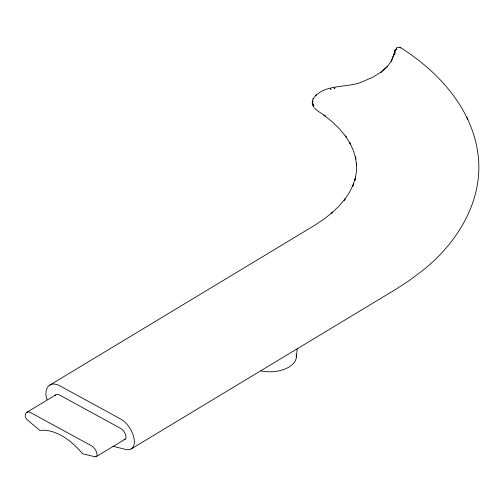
<?xml version="1.0" encoding="UTF-8"?>
<svg xmlns="http://www.w3.org/2000/svg" width="504" height="504" viewBox="0 0 504 504"><rect width="100%" height="100%" fill="white"/><g stroke="black" fill="none" stroke-linecap="round" stroke-linejoin="round"><path stroke-width="0.76" d="M296.346 357.141L297.228 348.655M393.725 55.604L393.926 54.64M393.989 54.59L394.122 53.915L391.211 61.475L394.292 53.575L393.926 54.753M394.632 52.473L394.941 50.369L396.692 48.586L394.903 50.532L394.632 52.473L394.941 50.369L396.692 48.586M313.267 104.983L313.198 106.187L313.961 106.987L313.047 105.916L312.99 105.128L313.834 106.741M312.411 100.768L313.173 98.721M313.104 104.7L313.318 104.259M312.952 99.099C323.77 82.744 348.176 88.836 363.56 81.22L372.865 77.181L380.993 72.173L380.69 72.425L387.45 66.465L380.69 72.425M391.394 61.009L391.677 60.6L387.11 66.767M312.864 101.184L312.228 103.087L313.23 104.618L312.228 103.087L312.877 101.398L312.215 102.873L313.211 104.435L312.82 104.095M315.435 95.659L316.739 94.494M396.364 47.981L397.952 47.244L399.71 47.294M49.455 385.295L313.671 225.918L323.738 219.284L332.741 212.171L331.134 213.633L338.927 206.174L345.536 198.349L344.182 200.321L349.518 192.27L353.594 183.979L352.63 186.322L355.402 177.912L354.961 180.325L356.41 171.814L356.53 163.264L356.586 165.413L355.389 156.889L355.887 158.968L353.373 150.52L349.568 142.229L350.456 144.087L345.36 135.979L346.601 137.542L340.219 129.667L332.646 122.151L323.94 115.051L325.294 116.09C322.56 113.923 315.964 110.244 314.748 108.196L314.471 108.039M26.611 412.448L55.616 394.953M96.233 456.643L125.244 439.148M131.084 449.007L395.3 289.63L408.36 281.188L421.766 271.183C456.504 244.175 483.386 201.442 478.227 156.001C473.004 109.45 438.965 71.915 400.781 47.767L400.264 47.489L400.781 47.767M334.568 88.219L334.952 88.036L334.139 87.948M334.171 88.187L334.952 88.036M113.022 446.317L126.189 449.511A15.284 9.04 58.9 0 0 134.322 441.019A19.102 11.302 58.9 0 0 120.494 418.925L59.686 385.743A19.102 11.302 58.9 0 0 45.933 392.792A15.284 9.04 58.9 0 0 47.017 399.653M466.849 117.275L467.819 119.599M55.062 395.476A7.642 4.523 58.9 0 1 59.711 395.13L120.519 428.312A7.642 4.523 58.9 0 1 126.05 437.151A3.818 2.262 58.9 0 1 124.016 439.274M296.144 354.564A26.51 15.208 -0.2 0 1 261.085 370.944M394.771 52.97L394.525 53.871L394.771 52.97M395.073 52.718L394.651 53.739L395.073 52.718M330.983 89.126L330.448 88.981L330.983 89.126M400.378 47.785L399.804 47.578L400.378 47.785M95.01 456.769L82.486 453.732A57.406 33.963 58.9 0 0 39.791 430.441L27.254 419.8A3.818 2.262 58.9 0 1 25.2 415.447A7.642 4.523 58.9 0 1 30.7 412.631L91.508 445.813A7.642 4.523 58.9 0 1 97.039 454.646A3.818 2.262 58.9 0 1 95.01 456.769"/></g></svg>
